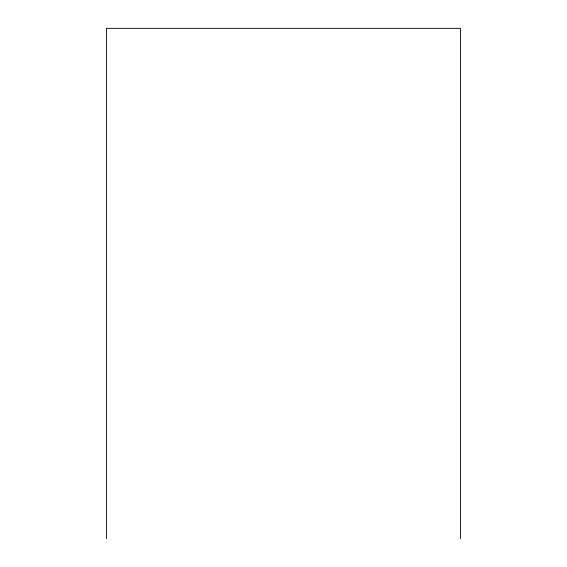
<?xml version="1.0" encoding="UTF-8"?>
<svg xmlns="http://www.w3.org/2000/svg" width="567" height="567" viewBox="0 0 567 567"><rect width="100%" height="100%" fill="white"/><g stroke="black" fill="none" stroke-linecap="round" stroke-linejoin="round"><path stroke-width="0.85" d="M460.482 538.65L460.482 28.35L106.518 28.35L106.518 538.65"/></g></svg>
